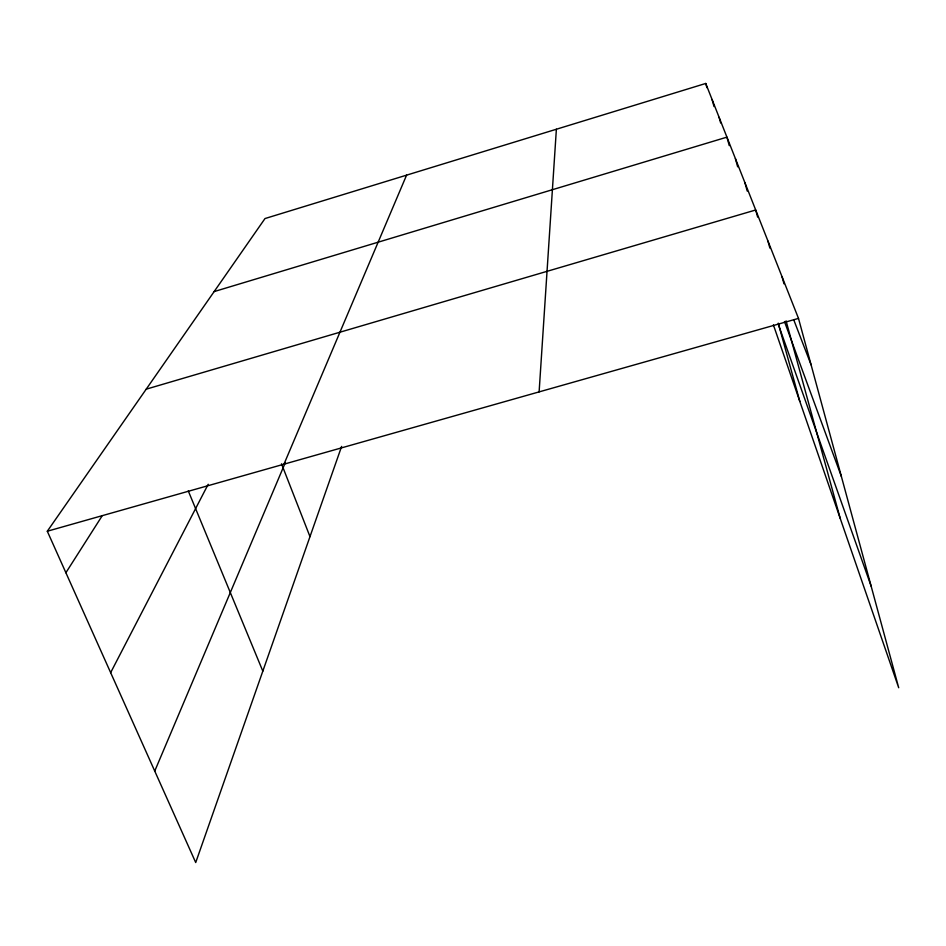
<?xml version="1.0" encoding="UTF-8"?>
<svg xmlns="http://www.w3.org/2000/svg" width="946" height="946" viewBox="0 0 946 946"><rect width="100%" height="100%" fill="white"/><g stroke="black" fill="none" stroke-linecap="round" stroke-linejoin="round"><path stroke-width="1.42" d="M539.114 391.892L556.378 129.235M341.624 446.406L195.716 862.539L47.3 531.238L264.998 218.55L705.74 83.461L798.495 318.4L898.7 687.742L773.39 324.88M283.966 464.179L406.579 175.152M154.742 771.085L285.337 462.547M110.647 672.653L208.191 484.281M65.889 572.732L101.896 516.244M214.151 291.581L726.93 137.146L729.271 145.625M146.204 389.173L755.7 209.988L757.64 217.083M47.3 531.238L798.495 318.4M188.266 490.879L262.822 671.152M281.506 463.8L309.981 536.63M793.895 320.197L811.1 364.86M784.471 321.545L841.396 476.5M778.428 324.644L871.136 586.165M705.74 83.461L706.91 87.682M735.409 158.621L737.667 166.827M778.239 323.165L799.819 401.435M719.114 117.339L720.663 122.956M712.09 99.543L714.029 106.555M786.079 320.883L840.178 518.278M744.928 182.732L747.222 191.068M782.082 276.823L783.986 283.824M767.963 241.076L769.878 248.089"/></g></svg>
